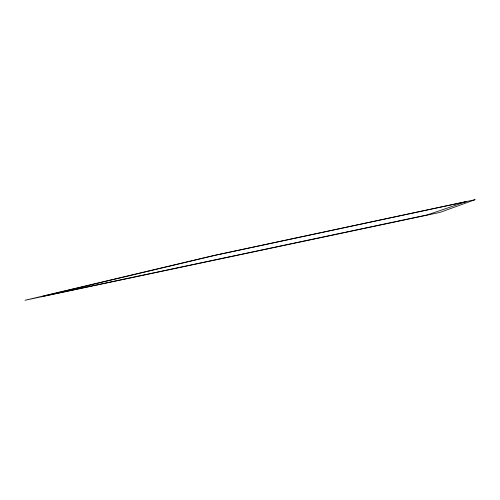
<?xml version="1.0" encoding="UTF-8"?>
<svg xmlns="http://www.w3.org/2000/svg" width="500" height="500" viewBox="0 0 500 500"><rect width="100%" height="100%" fill="white"/><g stroke="black" fill="none" stroke-linecap="round" stroke-linejoin="round"><path stroke-width="0.75" d="M475 199.719L439.913 212.431L25 300.281L212.562 255.781L475 199.719M466.012 201.713L427.438 214.862L42.362 296.419L216.688 254.969L466.012 201.713"/></g></svg>
